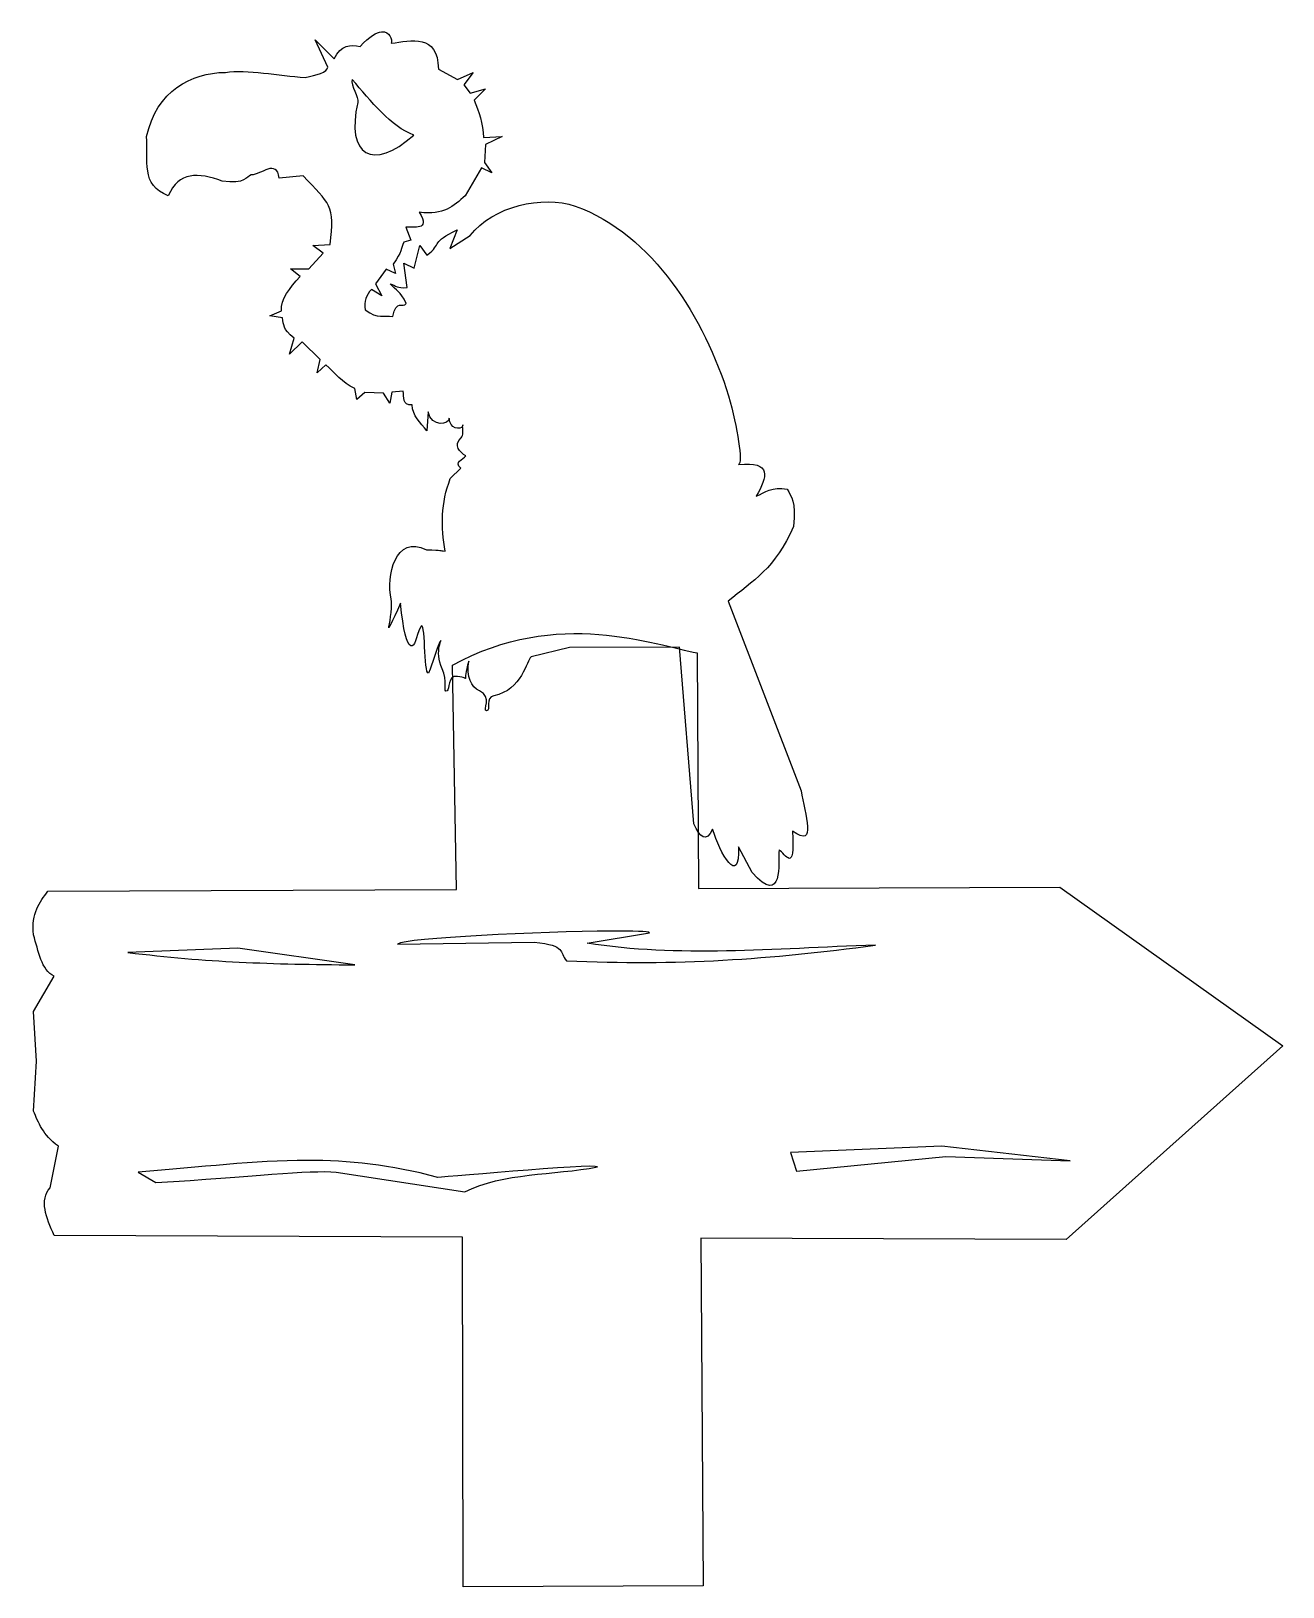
# Model space of a CAD drawing. Header units: centimetres. Extents: x -8.6 to 7.6, y -7.7 to 12.4.
import ezdxf

# ---------------------------------------------------------------- set-up
doc = ezdxf.new("R2010")
doc.units = ezdxf.units.CM
doc.header["$MEASUREMENT"] = 0
doc.layers.add('Layer 1', color=7, linetype='Continuous')

msp = doc.modelspace()

# ---------------------------------------------------------------- linework, layer by layer
at = {"layer": 'Layer 1', "lineweight": 25}
for points, knots in [([(-4.03613, 12.35796), (-4.09982, 12.35265), (-4.19018, 12.30308), (-4.31229, 12.16944), (-4.31229, 12.16944), (-4.43691, 12.19549), (-4.55689, 12.194), (-4.64633, 12.00904), (-4.64633, 12.00904), (-4.64633, 12.00904), (-4.89355, 12.25626), (-4.89355, 12.25626), (-4.89355, 12.25626), (-4.89355, 12.25626), (-4.72653, 11.90238), (-4.72653, 11.90238), (-4.72653, 11.90238), (-4.73393, 11.83518), (-4.87362, 11.80066), (-5.02088, 11.76843), (-5.02088, 11.76843), (-5.36751, 11.79433), (-5.76601, 11.87269), (-6.04945, 11.8354), (-6.04945, 11.8354), (-6.48766, 11.82743), (-6.93562, 11.59716), (-7.06479, 11.00693), (-7.06479, 11.00693), (-7.04107, 10.71365), (-7.14375, 10.37093), (-6.78449, 10.24542), (-6.78449, 10.24542), (-6.65053, 10.55556), (-6.40174, 10.54891), (-6.08996, 10.43229), (-6.08996, 10.43229), (-5.78686, 10.38766), (-5.78279, 10.49439), (-5.71541, 10.51249), (-5.71541, 10.51249), (-5.58918, 10.51501), (-5.38639, 10.72296), (-5.35492, 10.4728), (-5.35492, 10.4728), (-5.35492, 10.4728), (-5.04734, 10.49926), (-5.04734, 10.49926), (-5.04734, 10.49926), (-4.7083, 10.14588), (-4.62832, 10.12185), (-4.70007, 9.61704), (-4.70007, 9.61704), (-4.70007, 9.61704), (-4.92001, 9.60381), (-4.92001, 9.60381), (-4.92001, 9.60381), (-4.92001, 9.60381), (-4.78689, 9.50376), (-4.78689, 9.50376), (-4.78689, 9.50376), (-4.78689, 9.50376), (-4.97375, 9.30285), (-4.97375, 9.30285), (-4.97375, 9.30285), (-4.97375, 9.30285), (-5.20774, 9.30285), (-5.20774, 9.30285), (-5.20774, 9.30285), (-5.20774, 9.30285), (-5.08703, 9.2028), (-5.08703, 9.2028), (-5.08703, 9.2028), (-5.22421, 9.0558), (-5.33185, 8.9091), (-5.32763, 8.7621), (-5.32763, 8.7621), (-5.32763, 8.7621), (-5.47481, 8.69513), (-5.47481, 8.69513), (-5.47481, 8.69513), (-5.47481, 8.69513), (-5.3144, 8.66867), (-5.3144, 8.66867), (-5.3144, 8.66867), (-5.28808, 8.57803), (-5.32335, 8.5337), (-5.16061, 8.40822), (-5.16061, 8.40822), (-5.16061, 8.40822), (-5.22097, 8.20069), (-5.22097, 8.20069), (-5.22097, 8.20069), (-5.22097, 8.20069), (-5.06057, 8.36109), (-5.06057, 8.36109), (-5.06057, 8.36109), (-5.06057, 8.36109), (-4.82658, 8.13372), (-4.82658, 8.13372), (-4.82658, 8.13372), (-4.82658, 8.13372), (-4.86709, 7.96008), (-4.86709, 7.96008), (-4.86709, 7.96008), (-4.86709, 7.96008), (-4.75299, 8.06675), (-4.75299, 8.06675), (-4.75299, 8.06675), (-4.63539, 7.95635), (-4.54673, 7.83644), (-4.37927, 7.75999), (-4.37927, 7.75999), (-4.37927, 7.75999), (-4.35281, 7.61943), (-4.35281, 7.61943), (-4.35281, 7.61943), (-4.35281, 7.61943), (-4.25194, 7.70625), (-4.25194, 7.70625), (-4.25194, 7.70625), (-4.25194, 7.70625), (-4.01133, 7.69964), (-4.01133, 7.69964), (-4.01133, 7.69964), (-4.01133, 7.69964), (-3.93113, 7.5723), (-3.93113, 7.5723), (-3.93113, 7.5723), (-3.93113, 7.5723), (-3.90467, 7.71286), (-3.90467, 7.71286), (-3.90467, 7.71286), (-3.90467, 7.71286), (-3.7575, 7.72609), (-3.7575, 7.72609), (-3.7575, 7.72609), (-3.74707, 7.64631), (-3.76982, 7.54324), (-3.64174, 7.5475), (-3.64174, 7.5475), (-3.63589, 7.40357), (-3.53717, 7.32351), (-3.45074, 7.21181), (-3.45074, 7.21181), (-3.45074, 7.21181), (-3.43669, 7.45903), (-3.43669, 7.45903), (-3.43669, 7.45903), (-3.39261, 7.2563), (-3.15803, 7.29045), (-3.16301, 7.37883), (-3.16301, 7.37883), (-3.16675, 7.23881), (-3.01323, 7.22308), (-2.99103, 7.27051), (-2.99103, 7.27051), (-2.99145, 7.21821), (-2.97602, 7.1569), (-3.01087, 7.12417), (-3.01087, 7.12417), (-3.1159, 7.02552), (-3.03029, 6.9374), (-2.94886, 6.891), (-2.94886, 6.891), (-2.98637, 6.84136), (-3.10618, 6.81221), (-3.01584, 6.7306), (-3.01584, 6.7306), (-3.01584, 6.7306), (-3.14978, 6.59748), (-3.14978, 6.59748), (-3.14978, 6.59748), (-3.26965, 6.28567), (-3.27471, 5.97333), (-3.21675, 5.66152), (-3.21675, 5.66152), (-3.30215, 5.67244), (-3.23415, 5.67251), (-3.45736, 5.68136), (-3.45736, 5.68136), (-3.85893, 5.88273), (-3.98276, 5.33819), (-3.91128, 5.04223), (-3.91128, 5.04223), (-3.89723, 4.99072), (-3.92233, 4.76149), (-3.94105, 4.69083), (-3.94105, 4.69083), (-3.95743, 4.62898), (-3.90739, 4.73532), (-3.7914, 4.99344), (-3.7914, 4.99344), (-3.75438, 4.63171), (-3.71545, 4.46834), (-3.66076, 4.44278), (-3.66076, 4.44278), (-3.60703, 4.41766), (-3.59491, 4.55634), (-3.53508, 4.68173), (-3.53508, 4.68173), (-3.46579, 4.82695), (-3.495, 4.06359), (-3.43007, 4.09138), (-3.43007, 4.09138), (-3.37802, 4.2257), (-3.3395, 4.35972), (-3.28538, 4.49404), (-3.28538, 4.49404), (-3.22975, 4.56533), (-3.36929, 4.38018), (-3.25313, 4.14512), (-3.25313, 4.14512), (-3.18047, 3.99808), (-3.25231, 3.83017), (-3.18947, 3.86318), (-3.18947, 3.86318), (-3.15999, 3.87866), (-3.18589, 4.06289), (-3.058, 4.04839), (-3.058, 4.04839), (-2.87511, 4.02764), (-3.01528, 3.94373), (-2.90918, 4.24517), (-2.90918, 4.24517), (-2.94684, 4.04736), (-2.87918, 3.90743), (-2.7744, 3.86235), (-2.7744, 3.86235), (-2.60048, 3.78752), (-2.7393, 3.6057), (-2.6818, 3.60438), (-2.6818, 3.60438), (-2.62313, 3.60304), (-2.70526, 3.77747), (-2.59085, 3.79951), (-2.59085, 3.79951), (-2.22214, 3.87054), (-2.16787, 4.25688), (-2.10716, 4.29891), (-2.10716, 4.29891), (-2.10716, 4.29891), (-1.61272, 4.4188), (-1.61272, 4.4188), (-1.61272, 4.4188), (-1.61272, 4.4188), (-0.19637, 4.42542), (-0.19637, 4.42542), (-0.19637, 4.42542), (-0.19637, 4.42542), (-0.00951, 2.14669), (-0.00951, 2.14669), (-0.00951, 2.14669), (0.07067, 1.9733), (0.15092, 1.89924), (0.2311, 2.08055), (0.2311, 2.08055), (0.3198, 1.77123), (0.58243, 1.31473), (0.56513, 1.85317), (0.56513, 1.85317), (0.56513, 1.85317), (0.73877, 1.51913), (0.73877, 1.51913), (0.73877, 1.51913), (1.14712, 1.07288), (1.07505, 1.65565), (1.08686, 1.81266), (1.08686, 1.81266), (1.1694, 1.76267), (1.29425, 1.48856), (1.26049, 2.05326), (1.26049, 2.05326), (1.58992, 1.81707), (1.41193, 2.2765), (1.37377, 2.57499), (1.37377, 2.57499), (1.37377, 2.57499), (0.43202, 5.0199), (0.43202, 5.0199), (0.43202, 5.0199), (0.74414, 5.27556), (1.04308, 5.44397), (1.27372, 5.98232), (1.27372, 5.98232), (1.30927, 6.30461), (1.24298, 6.36228), (1.19352, 6.46354), (1.19352, 6.46354), (0.99799, 6.49974), (0.90282, 6.41996), (0.79251, 6.3701), (0.79251, 6.3701), (0.93895, 6.62042), (0.99969, 6.82672), (0.56513, 6.77773), (0.56513, 6.77773), (0.62221, 6.80281), (0.55449, 7.25073), (0.43615, 7.66656), (0.43615, 7.66656), (0.12747, 8.65121), (-0.53526, 9.75254), (-1.53913, 10.11148), (-1.53913, 10.11148), (-1.96623, 10.25367), (-2.59156, 10.11316), (-2.89595, 9.73114), (-2.89595, 9.73114), (-2.89595, 9.73114), (-3.1564, 9.56412), (-3.1564, 9.56412), (-3.1564, 9.56412), (-3.1564, 9.56412), (-3.06296, 9.80473), (-3.06296, 9.80473), (-3.06296, 9.80473), (-3.40481, 9.63657), (-3.24666, 9.64006), (-3.45074, 9.4773), (-3.45074, 9.4773), (-3.45074, 9.4773), (-3.54418, 9.60381), (-3.54418, 9.60381), (-3.54418, 9.60381), (-3.54418, 9.60381), (-3.61776, 9.31029), (-3.61776, 9.31029), (-3.61776, 9.31029), (-3.61776, 9.31029), (-3.75088, 9.37643), (-3.75088, 9.37643), (-3.75088, 9.37643), (-3.75088, 9.37643), (-3.70458, 9.06307), (-3.70458, 9.06307), (-3.70458, 9.06307), (-3.84289, 9.04658), (-3.84433, 9.0871), (-3.92451, 9.10937), (-3.92451, 9.10937), (-3.84433, 9.01582), (-3.79799, 9.02388), (-3.71781, 8.85553), (-3.71781, 8.85553), (-3.76458, 8.79538), (-3.84467, 8.91234), (-3.89144, 8.68852), (-3.89144, 8.68852), (-4.00622, 8.70984), (-4.08316, 8.64344), (-4.24532, 8.77533), (-4.24532, 8.77533), (-4.26397, 8.88035), (-4.23555, 8.9664), (-4.16512, 9.03578), (-4.16512, 9.03578), (-4.16512, 9.03578), (-4.032, 8.95558), (-4.032, 8.95558), (-4.032, 8.95558), (-4.032, 8.95558), (-4.1122, 9.10937), (-4.1122, 9.10937), (-4.1122, 9.10937), (-4.1122, 9.10937), (-3.97826, 9.29623), (-3.97826, 9.29623), (-3.97826, 9.29623), (-3.97826, 9.29623), (-3.85837, 9.24331), (-3.85837, 9.24331), (-3.85837, 9.24331), (-3.85837, 9.24331), (-3.88483, 9.3632), (-3.88483, 9.3632), (-3.88483, 9.3632), (-3.77251, 9.52452), (-3.78169, 9.56451), (-3.75088, 9.64432), (-3.75088, 9.64432), (-3.75088, 9.64432), (-3.65745, 9.67078), (-3.65745, 9.67078), (-3.65745, 9.67078), (-3.65745, 9.67078), (-3.72442, 9.8378), (-3.72442, 9.8378), (-3.72442, 9.8378), (-3.63413, 9.84847), (-3.3912, 9.78581), (-3.55079, 10.03128), (-3.55079, 10.03128), (-3.22926, 9.99384), (-3.11369, 10.10868), (-2.9563, 10.24542), (-2.9563, 10.24542), (-2.9563, 10.24542), (-2.74877, 10.60592), (-2.74877, 10.60592), (-2.74877, 10.60592), (-2.74877, 10.60592), (-2.61483, 10.53895), (-2.61483, 10.53895), (-2.61483, 10.53895), (-2.61483, 10.53895), (-2.70908, 10.67289), (-2.70908, 10.67289), (-2.70908, 10.67289), (-2.70908, 10.67289), (-2.69503, 10.90688), (-2.69503, 10.90688), (-2.69503, 10.90688), (-2.69503, 10.90688), (-2.48171, 11.00693), (-2.48171, 11.00693), (-2.48171, 11.00693), (-2.48171, 11.00693), (-2.72231, 10.9937), (-2.72231, 10.9937), (-2.72231, 10.9937), (-2.73213, 11.17276), (-2.78019, 11.33065), (-2.8422, 11.47491), (-2.8422, 11.47491), (-2.8422, 11.47491), (-2.69503, 11.62208), (-2.69503, 11.62208), (-2.69503, 11.62208), (-2.69503, 11.62208), (-2.89595, 11.56834), (-2.89595, 11.56834), (-2.89595, 11.56834), (-2.89595, 11.56834), (-2.97615, 11.675), (-2.97615, 11.675), (-2.97615, 11.675), (-2.97615, 11.675), (-2.85543, 11.8354), (-2.85543, 11.8354), (-2.85543, 11.8354), (-2.85543, 11.8354), (-3.05635, 11.74197), (-3.05635, 11.74197), (-3.05635, 11.74197), (-3.05635, 11.74197), (-3.30357, 11.87592), (-3.30357, 11.87592), (-3.30357, 11.87592), (-3.31158, 12.3424), (-3.65292, 12.24174), (-3.91128, 12.20995), (-3.91128, 12.20995), (-3.89732, 12.25412), (-3.93, 12.36679), (-4.03613, 12.35796)], [0, 0, 0, 0, 0.00869565, 0.00869565, 0.00869565, 0.00869565, 0.0173913, 0.0173913, 0.0173913, 0.0173913, 0.02608696, 0.02608696, 0.02608696, 0.02608696, 0.03478261, 0.03478261, 0.03478261, 0.03478261, 0.04347826, 0.04347826, 0.04347826, 0.04347826, 0.05217391, 0.05217391, 0.05217391, 0.05217391, 0.06086957, 0.06086957, 0.06086957, 0.06086957, 0.06956522, 0.06956522, 0.06956522, 0.06956522, 0.07826087, 0.07826087, 0.07826087, 0.07826087, 0.08695652, 0.08695652, 0.08695652, 0.08695652, 0.09565217, 0.09565217, 0.09565217, 0.09565217, 0.10434783, 0.10434783, 0.10434783, 0.10434783, 0.11304348, 0.11304348, 0.11304348, 0.11304348, 0.12173913, 0.12173913, 0.12173913, 0.12173913, 0.13043478, 0.13043478, 0.13043478, 0.13043478, 0.13913043, 0.13913043, 0.13913043, 0.13913043, 0.14782609, 0.14782609, 0.14782609, 0.14782609, 0.15652174, 0.15652174, 0.15652174, 0.15652174, 0.16521739, 0.16521739, 0.16521739, 0.16521739, 0.17391304, 0.17391304, 0.17391304, 0.17391304, 0.1826087, 0.1826087, 0.1826087, 0.1826087, 0.19130435, 0.19130435, 0.19130435, 0.19130435, 0.2, 0.2, 0.2, 0.2, 0.20869565, 0.20869565, 0.20869565, 0.20869565, 0.2173913, 0.2173913, 0.2173913, 0.2173913, 0.22608696, 0.22608696, 0.22608696, 0.22608696, 0.23478261, 0.23478261, 0.23478261, 0.23478261, 0.24347826, 0.24347826, 0.24347826, 0.24347826, 0.25217391, 0.25217391, 0.25217391, 0.25217391, 0.26086957, 0.26086957, 0.26086957, 0.26086957, 0.26956522, 0.26956522, 0.26956522, 0.26956522, 0.27826087, 0.27826087, 0.27826087, 0.27826087, 0.28695652, 0.28695652, 0.28695652, 0.28695652, 0.29565217, 0.29565217, 0.29565217, 0.29565217, 0.30434783, 0.30434783, 0.30434783, 0.30434783, 0.31304348, 0.31304348, 0.31304348, 0.31304348, 0.32173913, 0.32173913, 0.32173913, 0.32173913, 0.33043478, 0.33043478, 0.33043478, 0.33043478, 0.33913043, 0.33913043, 0.33913043, 0.33913043, 0.34782609, 0.34782609, 0.34782609, 0.34782609, 0.35652174, 0.35652174, 0.35652174, 0.35652174, 0.36521739, 0.36521739, 0.36521739, 0.36521739, 0.37391304, 0.37391304, 0.37391304, 0.37391304, 0.3826087, 0.3826087, 0.3826087, 0.3826087, 0.39130435, 0.39130435, 0.39130435, 0.39130435, 0.4, 0.4, 0.4, 0.4, 0.40869565, 0.40869565, 0.40869565, 0.40869565, 0.4173913, 0.4173913, 0.4173913, 0.4173913, 0.42608696, 0.42608696, 0.42608696, 0.42608696, 0.43478261, 0.43478261, 0.43478261, 0.43478261, 0.44347826, 0.44347826, 0.44347826, 0.44347826, 0.45217391, 0.45217391, 0.45217391, 0.45217391, 0.46086957, 0.46086957, 0.46086957, 0.46086957, 0.46956522, 0.46956522, 0.46956522, 0.46956522, 0.47826087, 0.47826087, 0.47826087, 0.47826087, 0.48695652, 0.48695652, 0.48695652, 0.48695652, 0.49565217, 0.49565217, 0.49565217, 0.49565217, 0.50434783, 0.50434783, 0.50434783, 0.50434783, 0.51304348, 0.51304348, 0.51304348, 0.51304348, 0.52173913, 0.52173913, 0.52173913, 0.52173913, 0.53043478, 0.53043478, 0.53043478, 0.53043478, 0.53913043, 0.53913043, 0.53913043, 0.53913043, 0.54782609, 0.54782609, 0.54782609, 0.54782609, 0.55652174, 0.55652174, 0.55652174, 0.55652174, 0.56521739, 0.56521739, 0.56521739, 0.56521739, 0.57391304, 0.57391304, 0.57391304, 0.57391304, 0.5826087, 0.5826087, 0.5826087, 0.5826087, 0.59130435, 0.59130435, 0.59130435, 0.59130435, 0.6, 0.6, 0.6, 0.6, 0.60869565, 0.60869565, 0.60869565, 0.60869565, 0.6173913, 0.6173913, 0.6173913, 0.6173913, 0.62608696, 0.62608696, 0.62608696, 0.62608696, 0.63478261, 0.63478261, 0.63478261, 0.63478261, 0.64347826, 0.64347826, 0.64347826, 0.64347826, 0.65217391, 0.65217391, 0.65217391, 0.65217391, 0.66086957, 0.66086957, 0.66086957, 0.66086957, 0.66956522, 0.66956522, 0.66956522, 0.66956522, 0.67826087, 0.67826087, 0.67826087, 0.67826087, 0.68695652, 0.68695652, 0.68695652, 0.68695652, 0.69565217, 0.69565217, 0.69565217, 0.69565217, 0.70434783, 0.70434783, 0.70434783, 0.70434783, 0.71304348, 0.71304348, 0.71304348, 0.71304348, 0.72173913, 0.72173913, 0.72173913, 0.72173913, 0.73043478, 0.73043478, 0.73043478, 0.73043478, 0.73913043, 0.73913043, 0.73913043, 0.73913043, 0.74782609, 0.74782609, 0.74782609, 0.74782609, 0.75652174, 0.75652174, 0.75652174, 0.75652174, 0.76521739, 0.76521739, 0.76521739, 0.76521739, 0.77391304, 0.77391304, 0.77391304, 0.77391304, 0.7826087, 0.7826087, 0.7826087, 0.7826087, 0.79130435, 0.79130435, 0.79130435, 0.79130435, 0.8, 0.8, 0.8, 0.8, 0.80869565, 0.80869565, 0.80869565, 0.80869565, 0.8173913, 0.8173913, 0.8173913, 0.8173913, 0.82608696, 0.82608696, 0.82608696, 0.82608696, 0.83478261, 0.83478261, 0.83478261, 0.83478261, 0.84347826, 0.84347826, 0.84347826, 0.84347826, 0.85217391, 0.85217391, 0.85217391, 0.85217391, 0.86086957, 0.86086957, 0.86086957, 0.86086957, 0.86956522, 0.86956522, 0.86956522, 0.86956522, 0.87826087, 0.87826087, 0.87826087, 0.87826087, 0.88695652, 0.88695652, 0.88695652, 0.88695652, 0.89565217, 0.89565217, 0.89565217, 0.89565217, 0.90434783, 0.90434783, 0.90434783, 0.90434783, 0.91304348, 0.91304348, 0.91304348, 0.91304348, 0.92173913, 0.92173913, 0.92173913, 0.92173913, 0.93043478, 0.93043478, 0.93043478, 0.93043478, 0.93913043, 0.93913043, 0.93913043, 0.93913043, 0.94782609, 0.94782609, 0.94782609, 0.94782609, 0.95652174, 0.95652174, 0.95652174, 0.95652174, 0.96521739, 0.96521739, 0.96521739, 0.96521739, 0.97391304, 0.97391304, 0.97391304, 0.97391304, 0.9826087, 0.9826087, 0.9826087, 0.9826087, 1, 1, 1, 1]), ([(-4.41482, 11.74445), (-4.17119, 11.4648), (-3.91424, 11.13304), (-3.62107, 11.02677), (-3.62107, 11.02677), (-4.149, 10.55384), (-4.49883, 10.76319), (-4.34206, 11.44762), (-4.34206, 11.44762), (-4.32586, 11.51834), (-4.43645, 11.66208), (-4.41482, 11.74445)], [0, 0, 0, 0, 0.25, 0.25, 0.25, 0.25, 0.5, 0.5, 0.5, 0.5, 1, 1, 1, 1]), ([(-2.98938, 7.29201), (-2.98736, 7.28448), (-2.98869, 7.278), (-2.99103, 7.27217), (-2.99103, 7.27217), (-2.99093, 7.27904), (-2.99019, 7.28555), (-2.98938, 7.29201)], [0, 0, 0, 0, 0.33333333, 0.33333333, 0.33333333, 0.33333333, 1, 1, 1, 1])]:
    msp.add_open_spline(points, degree=3, knots=knots, dxfattribs=at)
at = {"layer": 'Layer 1', "color": 34, "lineweight": 25}
for points, knots in [([(0.03042, 4.35183), (-0.49972, 4.44551), (-1.76981, 4.94442), (-3.12309, 4.19143), (-3.12309, 4.19143), (-3.12309, 4.19143), (-3.07182, 1.30085), (-3.07182, 1.30085), (-3.07182, 1.30085), (-3.07182, 1.30085), (-8.33538, 1.27853), (-8.33538, 1.27853), (-8.33538, 1.27853), (-8.44406, 1.13779), (-8.55269, 0.99699), (-8.52224, 0.71712), (-8.52224, 0.71712), (-8.457, 0.50736), (-8.42114, 0.25844), (-8.25518, 0.18299), (-8.25518, 0.18299), (-8.25518, 0.18299), (-8.52224, -0.27176), (-8.52224, -0.27176), (-8.52224, -0.27176), (-8.52224, -0.27176), (-8.48173, -0.91338), (-8.48173, -0.91338), (-8.48173, -0.91338), (-8.48173, -0.91338), (-8.52224, -1.55499), (-8.52224, -1.55499), (-8.52224, -1.55499), (-8.45609, -1.7063), (-8.40508, -1.85761), (-8.20143, -2.00892), (-8.20143, -2.00892), (-8.20143, -2.00892), (-8.30809, -2.54387), (-8.30809, -2.54387), (-8.30809, -2.54387), (-8.44769, -2.70372), (-8.36073, -2.92831), (-8.25518, -3.1582), (-8.25518, -3.1582), (-8.25518, -3.1582), (-2.99162, -3.1797), (-2.99162, -3.1797), (-2.99162, -3.1797), (-2.99162, -3.1797), (-2.98536, -7.68919), (-2.98536, -7.68919), (-2.98536, -7.68919), (-2.98536, -7.68919), (0.11062, -7.67514), (0.11062, -7.67514), (0.11062, -7.67514), (0.11062, -7.67514), (0.08085, -3.19293), (0.08085, -3.19293), (0.08085, -3.19293), (0.08085, -3.19293), (4.78796, -3.21195), (4.78796, -3.21195), (4.78796, -3.21195), (4.78796, -3.21195), (7.58096, -0.71246), (7.58096, -0.71246), (7.58096, -0.71246), (7.58096, -0.71246), (4.70775, 1.33227), (4.70775, 1.33227), (4.70775, 1.33227), (4.70775, 1.33227), (0.05109, 1.31326), (0.05109, 1.31326), (0.05109, 1.31326), (0.05109, 1.31326), (0.03042, 4.35183), (0.03042, 4.35183)], [0, 0, 0, 0, 0.04761905, 0.04761905, 0.04761905, 0.04761905, 0.0952381, 0.0952381, 0.0952381, 0.0952381, 0.14285714, 0.14285714, 0.14285714, 0.14285714, 0.19047619, 0.19047619, 0.19047619, 0.19047619, 0.23809524, 0.23809524, 0.23809524, 0.23809524, 0.28571429, 0.28571429, 0.28571429, 0.28571429, 0.33333333, 0.33333333, 0.33333333, 0.33333333, 0.38095238, 0.38095238, 0.38095238, 0.38095238, 0.42857143, 0.42857143, 0.42857143, 0.42857143, 0.47619048, 0.47619048, 0.47619048, 0.47619048, 0.52380952, 0.52380952, 0.52380952, 0.52380952, 0.57142857, 0.57142857, 0.57142857, 0.57142857, 0.61904762, 0.61904762, 0.61904762, 0.61904762, 0.66666667, 0.66666667, 0.66666667, 0.66666667, 0.71428571, 0.71428571, 0.71428571, 0.71428571, 0.76190476, 0.76190476, 0.76190476, 0.76190476, 0.80952381, 0.80952381, 0.80952381, 0.80952381, 0.85714286, 0.85714286, 0.85714286, 0.85714286, 0.9047619, 0.9047619, 0.9047619, 0.9047619, 1, 1, 1, 1]), ([(-1.08331, 0.76507), (-0.78884, 0.76723), (-0.59079, 0.76076), (-0.58391, 0.74357), (-0.58391, 0.74357), (-0.58391, 0.74357), (-1.38593, 0.61046), (-1.38593, 0.61046), (-1.38593, 0.61046), (-0.22385, 0.41994), (0.99997, 0.53998), (2.32898, 0.58317), (2.32898, 0.58317), (0.98052, 0.40284), (-0.23338, 0.31437), (-1.65299, 0.38308), (-1.65299, 0.38308), (-1.74852, 0.49583), (-1.64706, 0.57587), (-2.06723, 0.62368), (-2.06723, 0.62368), (-2.06723, 0.62368), (-3.83167, 0.59723), (-3.83167, 0.59723), (-3.83167, 0.59723), (-3.72363, 0.67791), (-1.96673, 0.75861), (-1.08331, 0.76507)], [0, 0, 0, 0, 0.125, 0.125, 0.125, 0.125, 0.25, 0.25, 0.25, 0.25, 0.375, 0.375, 0.375, 0.375, 0.5, 0.5, 0.5, 0.5, 0.625, 0.625, 0.625, 0.625, 0.75, 0.75, 0.75, 0.75, 1, 1, 1, 1]), ([(-5.88964, 0.54348), (-5.88964, 0.54348), (-4.37986, 0.32934), (-4.37986, 0.32934), (-4.37986, 0.32934), (-5.47188, 0.33791), (-6.28392, 0.36285), (-7.30598, 0.48974), (-7.30598, 0.48974), (-7.30598, 0.48974), (-5.88964, 0.54348), (-5.88964, 0.54348)], [0, 0, 0, 0, 0.25, 0.25, 0.25, 0.25, 0.5, 0.5, 0.5, 0.5, 1, 1, 1, 1]), ([(-4.99419, -2.19165), (-4.46074, -2.19188), (-3.9225, -2.24626), (-3.31077, -2.40993), (-3.31077, -2.40993), (-3.45695, -2.43048), (-1.27353, -2.22418), (-1.25281, -2.27598), (-1.25281, -2.27598), (-1.82304, -2.38279), (-2.46404, -2.34682), (-2.96268, -2.59679), (-2.96268, -2.59679), (-2.96268, -2.59679), (-4.62046, -2.34296), (-4.62046, -2.34296), (-4.62046, -2.34296), (-4.96755, -2.30959), (-5.70782, -2.40339), (-6.94549, -2.4769), (-6.94549, -2.4769), (-6.94549, -2.4769), (-7.17286, -2.34296), (-7.17286, -2.34296), (-7.17286, -2.34296), (-6.35794, -2.28047), (-5.68005, -2.19134), (-4.99419, -2.19165)], [0, 0, 0, 0, 0.125, 0.125, 0.125, 0.125, 0.25, 0.25, 0.25, 0.25, 0.375, 0.375, 0.375, 0.375, 0.5, 0.5, 0.5, 0.5, 0.625, 0.625, 0.625, 0.625, 0.75, 0.75, 0.75, 0.75, 1, 1, 1, 1]), ([(3.18392, -2.00892), (3.18392, -2.00892), (4.84087, -2.19578), (4.84087, -2.19578), (4.84087, -2.19578), (4.84087, -2.19578), (3.23766, -2.14286), (3.23766, -2.14286), (3.23766, -2.14286), (3.23766, -2.14286), (1.31365, -2.32973), (1.31365, -2.32973), (1.31365, -2.32973), (1.31365, -2.32973), (1.23344, -2.08912), (1.23344, -2.08912), (1.23344, -2.08912), (1.23344, -2.08912), (3.18392, -2.00892), (3.18392, -2.00892)], [0, 0, 0, 0, 0.16666667, 0.16666667, 0.16666667, 0.16666667, 0.33333333, 0.33333333, 0.33333333, 0.33333333, 0.5, 0.5, 0.5, 0.5, 0.66666667, 0.66666667, 0.66666667, 0.66666667, 1, 1, 1, 1])]:
    msp.add_open_spline(points, degree=3, knots=knots, dxfattribs=at)

doc.saveas('drawing.dxf')
